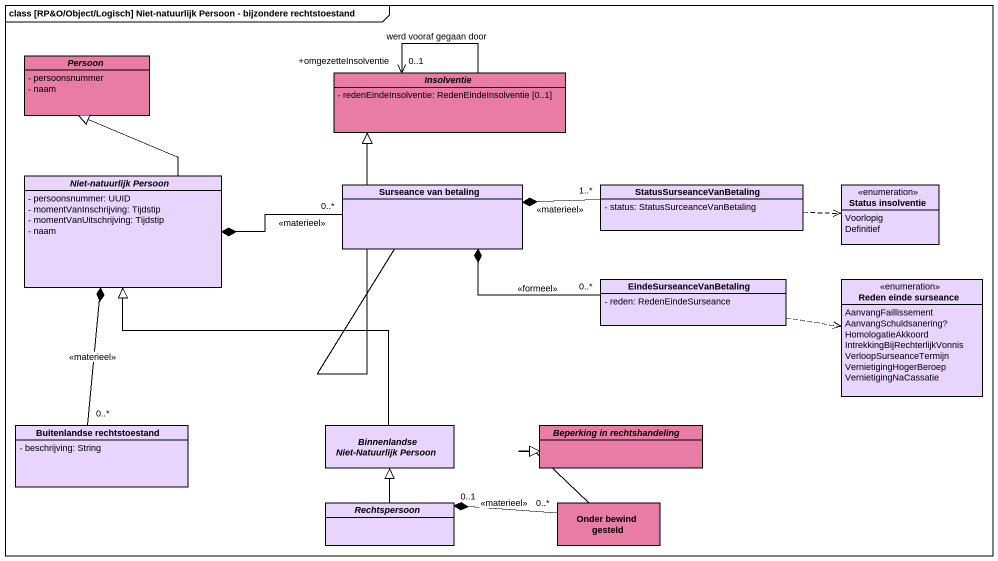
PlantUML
@startuml
mainframe class [RP&O/Object/Logisch] Niet-natuurlijk Persoon - bijzondere rechtstoestand
hide circle
hide empty members
skinparam classAttributeIconSize 0
abstract class Persoon #E87CA4 {
  - persoonsnummer
  - naam
}
abstract class Insolventie #E87CA4 {
  - redenEindeInsolventie: RedenEindeInsolventie [0..1]
}
abstract class "Niet-natuurlijk Persoon" as Niet_natuurlijk_Persoon #E9D4FE {
  - persoonsnummer: UUID
  - momentVanInschrijving: Tijdstip
  - momentVanUitschrijving: Tijdstip
  - naam
}
class "Surseance van betaling" as Surseance_van_betaling #E9D4FE
class StatusSurseanceVanBetaling #E9D4FE {
  - status: StatusSurceanceVanBetaling
}
enum "Status insolventie" as Status_insolventie #E9D4FE {
  Voorlopig
  Definitief
}
class EindeSurseanceVanBetaling #E9D4FE {
  - reden: RedenEindeSurseance
}
enum "Reden einde surseance" as Reden_einde_surseance #E9D4FE {
  AanvangFaillissement
  AanvangSchuldsanering?
  HomologatieAkkoord
  IntrekkingBijRechterlijkVonnis
  VerloopSurseanceTermijn
  VernietigingHogerBeroep
  VernietigingNaCassatie
}
class "Buitenlandse rechtstoestand" as Buitenlandse_rechtstoestand #E9D4FE {
  - beschrijving: String
}
abstract class "Binnenlandse Niet-Natuurlijk Persoon" as Binnenlandse_Niet #E9D4FE
abstract class "Beperking in rechtshandeling" as Beperking_in_rechtshandeling #E87CA4
abstract class Rechtspersoon #E9D4FE
class "Onder bewind gesteld" as Onder_bewind_gesteld #E87CA4
Insolventie --> "+omgezetteInsolventie\n0..1" Insolventie : werd vooraf gegaan door
Niet_natuurlijk_Persoon -up-|> Persoon
Surseance_van_betaling -up-|> Insolventie
Surseance_van_betaling "0..*" -left-* Niet_natuurlijk_Persoon : <<materieel>>
StatusSurseanceVanBetaling "1..*" -left-* Surseance_van_betaling : <<materieel>>
StatusSurseanceVanBetaling .right.> Status_insolventie
EindeSurseanceVanBetaling "0..*" -left-* Surseance_van_betaling : <<formeel>>
EindeSurseanceVanBetaling .right.> Reden_einde_surseance
Buitenlandse_rechtstoestand "0..*" -up-* Niet_natuurlijk_Persoon : <<materieel>>
Binnenlandse_Niet -up-|> Niet_natuurlijk_Persoon
Rechtspersoon -up-|> Binnenlandse_Niet
Onder_bewind_gesteld -up-|> Beperking_in_rechtshandeling
Onder_bewind_gesteld "0..*" -left-* "0..1" Rechtspersoon : <<materieel>>
@enduml
